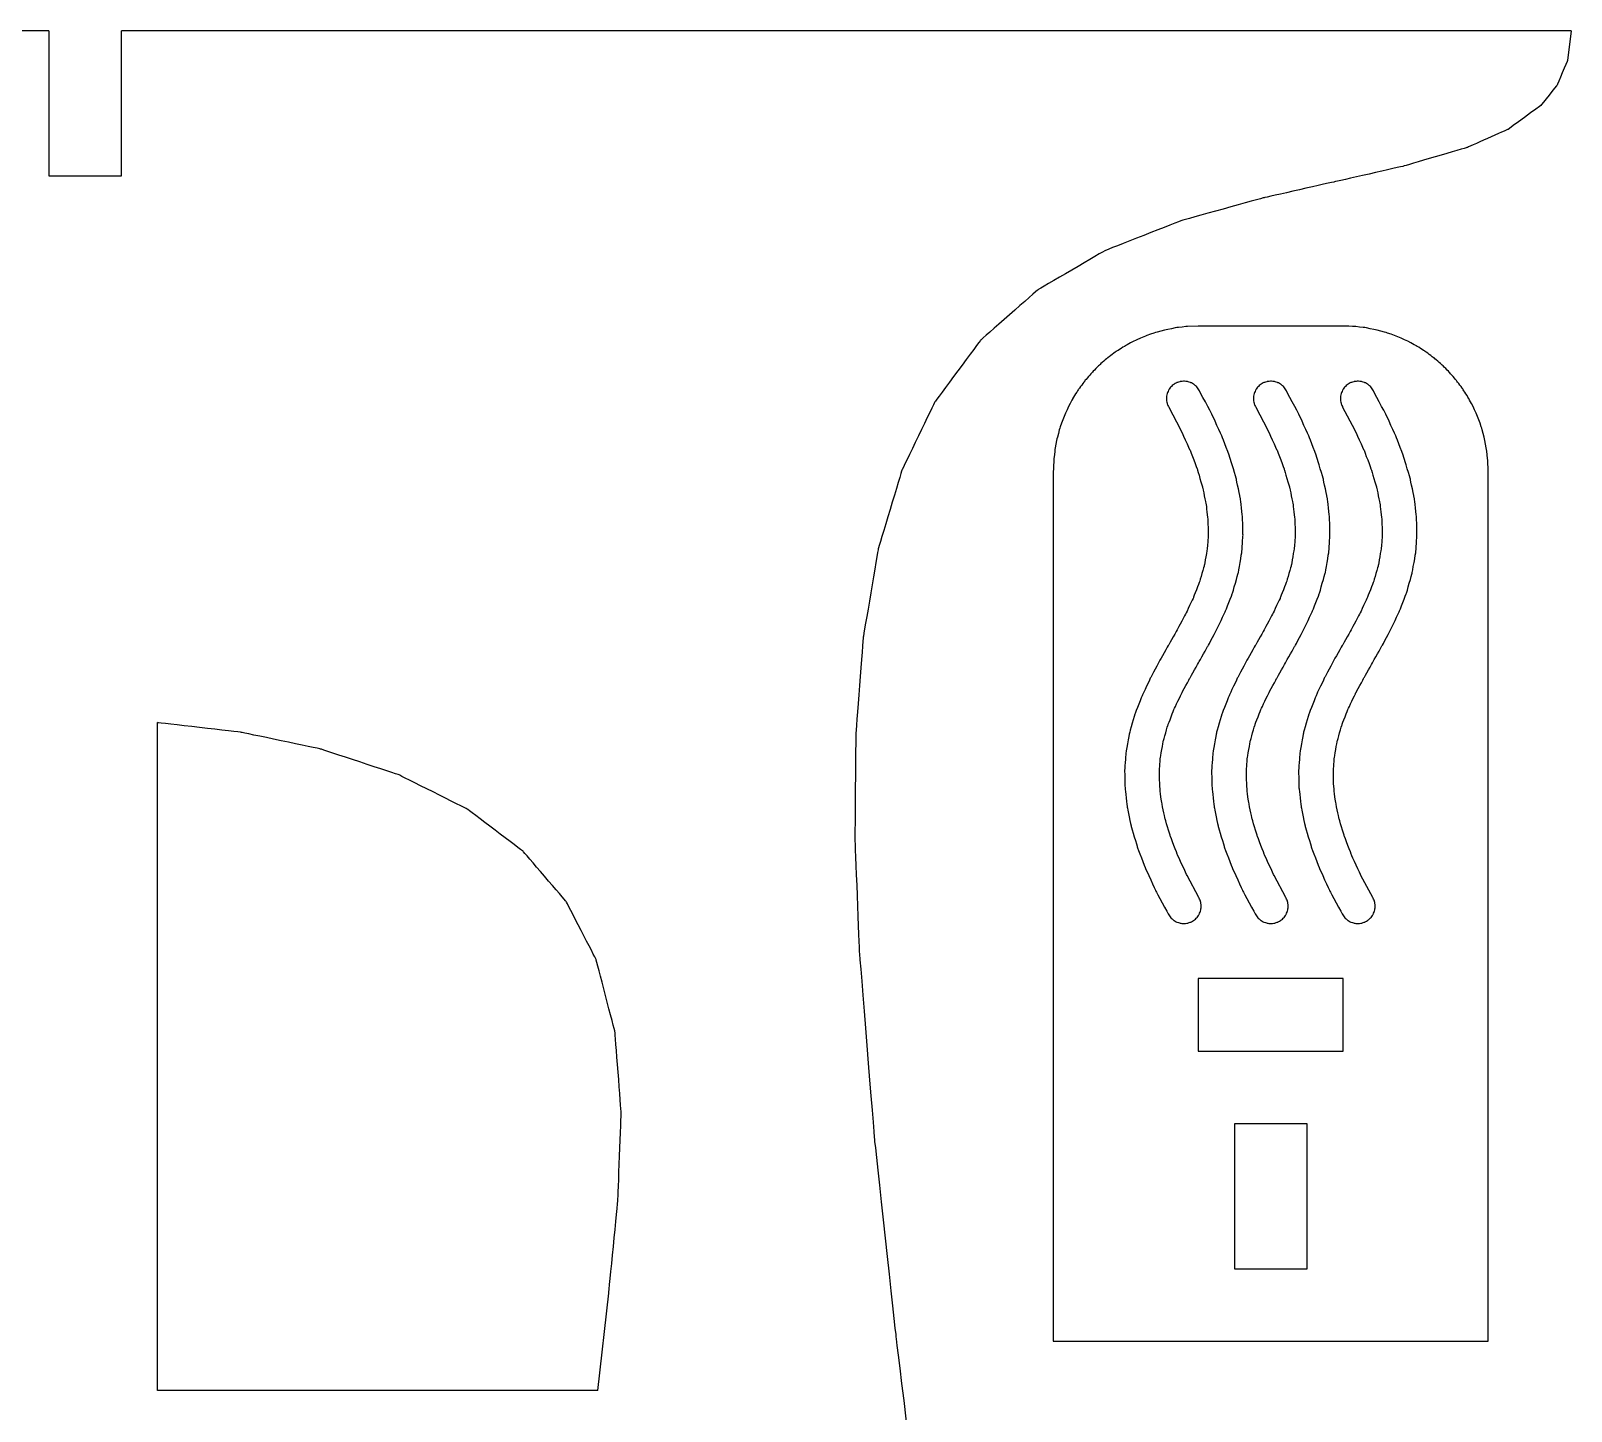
# Model space of a CAD drawing. Header units: centimetres. Extents: x -35.4 to 30.2, y -20.1 to 20.9.
# Drawn here: x -2.54 to 8.08, y 11.4 to 20.92 of the extents above; entities that cross this region are included whole.
import ezdxf

# ---------------------------------------------------------------- set-up
doc = ezdxf.new("R2010")
doc.units = ezdxf.units.CM
doc.header["$MEASUREMENT"] = 0
doc.layers.add('Capa 1', color=7, linetype='Continuous')

msp = doc.modelspace()

# ---------------------------------------------------------------- linework, layer by layer
at = {"layer": 'Capa 1', "color": 1, "lineweight": 25}
for points in [[(-2.41515, 20.91947), (-2.41515, 20.91947), (-12.41513, 20.91947), (-12.41513, 20.91947)], [(-2.41515, 20.91947), (-2.41515, 20.91947), (-2.41515, 19.91949), (-2.41515, 19.91949)], [(-1.91516, 19.91949), (-1.91516, 19.91949), (-1.91516, 20.91947), (-1.91516, 20.91947)], [(8.08485, 20.91947), (8.08485, 20.91947), (-1.91516, 20.91947), (-1.91516, 20.91947)], [(-2.41515, 19.91949), (-2.41515, 19.91949), (-1.91516, 19.91949), (-1.91516, 19.91949)], [(6.51282, 18.8838), (6.51282, 18.8838), (5.5128, 18.8838), (5.5128, 18.8838)], [(4.51282, 17.88382), (4.51282, 17.88382), (4.51282, 11.88381), (4.51282, 11.88381)], [(7.5128, 11.88381), (7.5128, 11.88381), (7.5128, 17.88382), (7.5128, 17.88382)], [(-1.66515, 11.54447), (-1.66515, 11.54447), (-1.66515, 16.149), (-1.66515, 16.149)], [(5.5128, 14.3838), (5.5128, 14.3838), (5.5128, 13.88381), (5.5128, 13.88381)], [(6.51282, 14.3838), (6.51282, 14.3838), (5.5128, 14.3838), (5.5128, 14.3838)], [(6.51282, 13.88381), (6.51282, 13.88381), (6.51282, 14.3838), (6.51282, 14.3838)], [(5.5128, 13.88381), (5.5128, 13.88381), (6.51282, 13.88381), (6.51282, 13.88381)], [(5.76281, 13.38378), (5.76281, 13.38378), (5.76281, 12.3838), (5.76281, 12.3838)], [(6.26281, 13.38378), (6.26281, 13.38378), (5.76281, 13.38378), (5.76281, 13.38378)], [(6.26281, 12.3838), (6.26281, 12.3838), (6.26281, 13.38378), (6.26281, 13.38378)], [(5.76281, 12.3838), (5.76281, 12.3838), (6.26281, 12.3838), (6.26281, 12.3838)], [(4.51282, 11.88381), (4.51282, 11.88381), (7.5128, 11.88381), (7.5128, 11.88381)], [(1.37093, 11.54447), (1.37093, 11.54447), (-1.66515, 11.54447), (-1.66515, 11.54447)]]:
    msp.add_open_spline(points, degree=3, dxfattribs=at)
for points, knots in [([(8.08485, 20.91947), (8.08485, 20.91947), (8.05935, 20.71479), (8.05935, 20.71479), (8.05935, 20.71479), (8.05935, 20.71479), (7.98763, 20.54525), (7.98763, 20.54525), (7.98763, 20.54525), (7.98763, 20.54525), (7.8764, 20.40533), (7.8764, 20.40533), (7.8764, 20.40533), (7.8764, 20.40533), (7.649, 20.23992), (7.649, 20.23992), (7.649, 20.23992), (7.649, 20.23992), (7.36544, 20.11436), (7.36544, 20.11436), (7.36544, 20.11436), (7.36544, 20.11436), (6.92817, 19.98606), (6.92817, 19.98606), (6.92817, 19.98606), (6.92817, 19.98606), (6.45319, 19.87814), (6.45319, 19.87814), (6.45319, 19.87814), (6.45319, 19.87814), (5.96727, 19.76885), (5.96727, 19.76885), (5.96727, 19.76885), (5.96727, 19.76885), (5.39923, 19.61187), (5.39923, 19.61187), (5.39923, 19.61187), (5.39923, 19.61187), (4.87302, 19.40567), (4.87302, 19.40567), (4.87302, 19.40567), (4.87302, 19.40567), (4.40725, 19.13445), (4.40725, 19.13445), (4.40725, 19.13445), (4.40725, 19.13445), (4.01302, 18.7882), (4.01302, 18.7882), (4.01302, 18.7882), (4.01302, 18.7882), (3.69549, 18.36162), (3.69549, 18.36162), (3.69549, 18.36162), (3.69549, 18.36162), (3.46848, 17.88968), (3.46848, 17.88968), (3.46848, 17.88968), (3.46848, 17.88968), (3.30553, 17.34781), (3.30553, 17.34781), (3.30553, 17.34781), (3.30553, 17.34781), (3.20167, 16.73934), (3.20167, 16.73934), (3.20167, 16.73934), (3.20167, 16.73934), (3.15027, 16.06924), (3.15027, 16.06924), (3.15027, 16.06924), (3.15027, 16.06924), (3.14388, 15.34364), (3.14388, 15.34364), (3.14388, 15.34364), (3.14388, 15.34364), (3.17458, 14.56972), (3.17458, 14.56972), (3.17458, 14.56972), (3.17458, 14.56972), (3.27879, 13.27531), (3.27879, 13.27531), (3.27879, 13.27531), (3.27879, 13.27531), (3.42709, 11.91496), (3.42709, 11.91496), (3.42709, 11.91496), (3.42709, 11.91496), (3.59685, 10.52438), (3.59685, 10.52438), (3.59685, 10.52438), (3.59685, 10.52438), (3.73119, 9.46478), (3.73119, 9.46478), (3.73119, 9.46478), (3.73119, 9.46478), (3.86553, 8.42521), (3.86553, 8.42521), (3.86553, 8.42521), (3.86553, 8.42521), (3.99937, 7.42159), (3.99937, 7.42159), (3.99937, 7.42159), (3.99937, 7.42159), (4.13501, 6.46931), (4.13501, 6.46931), (4.13501, 6.46931), (4.13501, 6.46931), (4.27729, 5.5827), (4.27729, 5.5827), (4.27729, 5.5827), (4.27729, 5.5827), (4.43015, 4.78836), (4.43015, 4.78836), (4.43015, 4.78836), (4.43015, 4.78836), (4.60371, 4.08022), (4.60371, 4.08022), (4.60371, 4.08022), (4.60371, 4.08022), (4.80614, 3.46625), (4.80614, 3.46625), (4.80614, 3.46625), (4.80614, 3.46625), (5.045, 2.95126), (5.045, 2.95126), (5.045, 2.95126), (5.045, 2.95126), (5.29879, 2.56967), (5.29879, 2.56967), (5.29879, 2.56967), (5.29879, 2.56967), (5.59005, 2.2673), (5.59005, 2.2673), (5.59005, 2.2673), (5.59005, 2.2673), (5.91813, 2.03679), (5.91813, 2.03679), (5.91813, 2.03679), (5.91813, 2.03679), (6.2786, 1.86549), (6.2786, 1.86549), (6.2786, 1.86549), (6.2786, 1.86549), (6.662, 1.73439), (6.662, 1.73439), (6.662, 1.73439), (6.662, 1.73439), (6.98793, 1.63713), (6.98793, 1.63713), (6.98793, 1.63713), (6.98793, 1.63713), (7.30606, 1.52985), (7.30606, 1.52985), (7.30606, 1.52985), (7.30606, 1.52985), (7.59933, 1.38779), (7.59933, 1.38779), (7.59933, 1.38779), (7.59933, 1.38779), (7.79007, 1.24054), (7.79007, 1.24054), (7.79007, 1.24054), (7.79007, 1.24054), (7.94353, 1.04189), (7.94353, 1.04189), (7.94353, 1.04189), (7.94353, 1.04189), (8.01881, 0.87252), (8.01881, 0.87252), (8.01881, 0.87252), (8.01881, 0.87252), (8.0675, 0.6671), (8.0675, 0.6671), (8.0675, 0.6671), (8.0675, 0.6671), (8.08485, 0.41948), (8.08485, 0.41948)], [0, 0, 0, 0, 0.02222222, 0.02222222, 0.02222222, 0.02222223, 0.04444444, 0.04444444, 0.04444444, 0.04444445, 0.06666667, 0.06666667, 0.06666667, 0.06666668, 0.08888889, 0.08888889, 0.08888889, 0.0888889, 0.11111111, 0.11111111, 0.11111111, 0.11111112, 0.13333333, 0.13333333, 0.13333333, 0.13333334, 0.15555556, 0.15555556, 0.15555556, 0.15555557, 0.17777778, 0.17777778, 0.17777778, 0.17777779, 0.2, 0.2, 0.2, 0.20000001, 0.22222222, 0.22222222, 0.22222222, 0.22222223, 0.24444444, 0.24444444, 0.24444444, 0.24444445, 0.26666667, 0.26666667, 0.26666667, 0.26666668, 0.28888889, 0.28888889, 0.28888889, 0.2888889, 0.31111111, 0.31111111, 0.31111111, 0.31111112, 0.33333333, 0.33333333, 0.33333333, 0.33333334, 0.35555556, 0.35555556, 0.35555556, 0.35555557, 0.37777778, 0.37777778, 0.37777778, 0.37777779, 0.4, 0.4, 0.4, 0.40000001, 0.42222222, 0.42222222, 0.42222222, 0.42222223, 0.44444444, 0.44444444, 0.44444444, 0.44444445, 0.46666667, 0.46666667, 0.46666667, 0.46666668, 0.48888889, 0.48888889, 0.48888889, 0.4888889, 0.51111111, 0.51111111, 0.51111111, 0.51111112, 0.53333333, 0.53333333, 0.53333333, 0.53333334, 0.55555556, 0.55555556, 0.55555556, 0.55555557, 0.57777778, 0.57777778, 0.57777778, 0.57777779, 0.6, 0.6, 0.6, 0.60000001, 0.62222222, 0.62222222, 0.62222222, 0.62222223, 0.64444444, 0.64444444, 0.64444444, 0.64444445, 0.66666667, 0.66666667, 0.66666667, 0.66666668, 0.68888889, 0.68888889, 0.68888889, 0.6888889, 0.71111111, 0.71111111, 0.71111111, 0.71111112, 0.73333333, 0.73333333, 0.73333333, 0.73333334, 0.75555556, 0.75555556, 0.75555556, 0.75555557, 0.77777778, 0.77777778, 0.77777778, 0.77777779, 0.8, 0.8, 0.8, 0.80000001, 0.82222222, 0.82222222, 0.82222222, 0.82222223, 0.84444444, 0.84444444, 0.84444444, 0.84444445, 0.86666667, 0.86666667, 0.86666667, 0.86666668, 0.88888889, 0.88888889, 0.88888889, 0.8888889, 0.91111111, 0.91111111, 0.91111111, 0.91111112, 0.93333333, 0.93333333, 0.93333333, 0.93333334, 0.95555556, 0.95555556, 0.95555556, 0.95555557, 1, 1, 1, 1]), ([(5.5128, 18.8838), (5.5128, 18.8838), (5.43808, 18.88101), (5.43808, 18.88101), (5.43808, 18.88101), (5.43808, 18.88101), (5.36375, 18.87262), (5.36375, 18.87262), (5.36375, 18.87262), (5.36375, 18.87262), (5.29027, 18.85872), (5.29027, 18.85872), (5.29027, 18.85872), (5.29027, 18.85872), (5.21806, 18.83938), (5.21806, 18.83938), (5.21806, 18.83938), (5.21806, 18.83938), (5.14746, 18.81465), (5.14746, 18.81465), (5.14746, 18.81465), (5.14746, 18.81465), (5.07892, 18.78477), (5.07892, 18.78477), (5.07892, 18.78477), (5.07892, 18.78477), (5.01281, 18.74981), (5.01281, 18.74981), (5.01281, 18.74981), (5.01281, 18.74981), (4.94949, 18.71002), (4.94949, 18.71002), (4.94949, 18.71002), (4.94949, 18.71002), (4.8893, 18.66564), (4.8893, 18.66564), (4.8893, 18.66564), (4.8893, 18.66564), (4.83265, 18.61685), (4.83265, 18.61685), (4.83265, 18.61685), (4.83265, 18.61685), (4.77976, 18.56397), (4.77976, 18.56397), (4.77976, 18.56397), (4.77976, 18.56397), (4.73098, 18.50728), (4.73098, 18.50728), (4.73098, 18.50728), (4.73098, 18.50728), (4.68656, 18.44713), (4.68656, 18.44713), (4.68656, 18.44713), (4.68656, 18.44713), (4.64677, 18.38381), (4.64677, 18.38381), (4.64677, 18.38381), (4.64677, 18.38381), (4.61184, 18.3177), (4.61184, 18.3177), (4.61184, 18.3177), (4.61184, 18.3177), (4.58193, 18.24915), (4.58193, 18.24915), (4.58193, 18.24915), (4.58193, 18.24915), (4.55723, 18.17856), (4.55723, 18.17856), (4.55723, 18.17856), (4.55723, 18.17856), (4.53786, 18.10631), (4.53786, 18.10631), (4.53786, 18.10631), (4.53786, 18.10631), (4.52397, 18.03283), (4.52397, 18.03283), (4.52397, 18.03283), (4.52397, 18.03283), (4.5156, 17.95853), (4.5156, 17.95853), (4.5156, 17.95853), (4.5156, 17.95853), (4.51282, 17.88382), (4.51282, 17.88382)], [0, 0, 0, 0, 0.04545455, 0.04545455, 0.04545455, 0.04545456, 0.09090909, 0.09090909, 0.09090909, 0.0909091, 0.13636364, 0.13636364, 0.13636364, 0.13636365, 0.18181818, 0.18181818, 0.18181818, 0.18181819, 0.22727273, 0.22727273, 0.22727273, 0.22727274, 0.27272727, 0.27272727, 0.27272727, 0.27272728, 0.31818182, 0.31818182, 0.31818182, 0.31818183, 0.36363636, 0.36363636, 0.36363636, 0.36363637, 0.40909091, 0.40909091, 0.40909091, 0.40909092, 0.45454545, 0.45454545, 0.45454545, 0.45454546, 0.5, 0.5, 0.5, 0.50000001, 0.54545455, 0.54545455, 0.54545455, 0.54545456, 0.59090909, 0.59090909, 0.59090909, 0.5909091, 0.63636364, 0.63636364, 0.63636364, 0.63636365, 0.68181818, 0.68181818, 0.68181818, 0.68181819, 0.72727273, 0.72727273, 0.72727273, 0.72727274, 0.77272727, 0.77272727, 0.77272727, 0.77272728, 0.81818182, 0.81818182, 0.81818182, 0.81818183, 0.86363636, 0.86363636, 0.86363636, 0.86363637, 0.90909091, 0.90909091, 0.90909091, 0.90909092, 1, 1, 1, 1]), ([(7.5128, 17.88382), (7.5128, 17.88382), (7.51002, 17.95853), (7.51002, 17.95853), (7.51002, 17.95853), (7.51002, 17.95853), (7.50162, 18.03283), (7.50162, 18.03283), (7.50162, 18.03283), (7.50162, 18.03283), (7.48772, 18.10631), (7.48772, 18.10631), (7.48772, 18.10631), (7.48772, 18.10631), (7.46839, 18.17856), (7.46839, 18.17856), (7.46839, 18.17856), (7.46839, 18.17856), (7.4437, 18.24915), (7.4437, 18.24915), (7.4437, 18.24915), (7.4437, 18.24915), (7.41378, 18.3177), (7.41378, 18.3177), (7.41378, 18.3177), (7.41378, 18.3177), (7.37882, 18.38381), (7.37882, 18.38381), (7.37882, 18.38381), (7.37882, 18.38381), (7.33903, 18.44713), (7.33903, 18.44713), (7.33903, 18.44713), (7.33903, 18.44713), (7.29465, 18.50728), (7.29465, 18.50728), (7.29465, 18.50728), (7.29465, 18.50728), (7.24586, 18.56397), (7.24586, 18.56397), (7.24586, 18.56397), (7.24586, 18.56397), (7.19298, 18.61685), (7.19298, 18.61685), (7.19298, 18.61685), (7.19298, 18.61685), (7.13628, 18.66564), (7.13628, 18.66564), (7.13628, 18.66564), (7.13628, 18.66564), (7.07614, 18.71002), (7.07614, 18.71002), (7.07614, 18.71002), (7.07614, 18.71002), (7.01281, 18.74981), (7.01281, 18.74981), (7.01281, 18.74981), (7.01281, 18.74981), (6.9467, 18.78477), (6.9467, 18.78477), (6.9467, 18.78477), (6.9467, 18.78477), (6.87816, 18.81465), (6.87816, 18.81465), (6.87816, 18.81465), (6.87816, 18.81465), (6.80757, 18.83938), (6.80757, 18.83938), (6.80757, 18.83938), (6.80757, 18.83938), (6.73532, 18.85872), (6.73532, 18.85872), (6.73532, 18.85872), (6.73532, 18.85872), (6.66183, 18.87262), (6.66183, 18.87262), (6.66183, 18.87262), (6.66183, 18.87262), (6.58754, 18.88101), (6.58754, 18.88101), (6.58754, 18.88101), (6.58754, 18.88101), (6.51282, 18.8838), (6.51282, 18.8838)], [0, 0, 0, 0, 0.04545455, 0.04545455, 0.04545455, 0.04545456, 0.09090909, 0.09090909, 0.09090909, 0.0909091, 0.13636364, 0.13636364, 0.13636364, 0.13636365, 0.18181818, 0.18181818, 0.18181818, 0.18181819, 0.22727273, 0.22727273, 0.22727273, 0.22727274, 0.27272727, 0.27272727, 0.27272727, 0.27272728, 0.31818182, 0.31818182, 0.31818182, 0.31818183, 0.36363636, 0.36363636, 0.36363636, 0.36363637, 0.40909091, 0.40909091, 0.40909091, 0.40909092, 0.45454545, 0.45454545, 0.45454545, 0.45454546, 0.5, 0.5, 0.5, 0.50000001, 0.54545455, 0.54545455, 0.54545455, 0.54545456, 0.59090909, 0.59090909, 0.59090909, 0.5909091, 0.63636364, 0.63636364, 0.63636364, 0.63636365, 0.68181818, 0.68181818, 0.68181818, 0.68181819, 0.72727273, 0.72727273, 0.72727273, 0.72727274, 0.77272727, 0.77272727, 0.77272727, 0.77272728, 0.81818182, 0.81818182, 0.81818182, 0.81818183, 0.86363636, 0.86363636, 0.86363636, 0.86363637, 0.90909091, 0.90909091, 0.90909091, 0.90909092, 1, 1, 1, 1]), ([(5.51714, 18.44307), (5.51714, 18.44307), (5.50254, 18.4635), (5.50254, 18.4635), (5.50254, 18.4635), (5.50254, 18.4635), (5.48401, 18.4804), (5.48401, 18.4804), (5.48401, 18.4804), (5.48401, 18.4804), (5.46235, 18.4931), (5.46235, 18.4931), (5.46235, 18.4931), (5.46235, 18.4931), (5.43854, 18.501), (5.43854, 18.501), (5.43854, 18.501), (5.43854, 18.501), (5.41364, 18.50379), (5.41364, 18.50379), (5.41364, 18.50379), (5.41364, 18.50379), (5.38866, 18.50135), (5.38866, 18.50135), (5.38866, 18.50135), (5.38866, 18.50135), (5.36474, 18.49377), (5.36474, 18.49377), (5.36474, 18.49377), (5.36474, 18.49377), (5.34294, 18.48135), (5.34294, 18.48135), (5.34294, 18.48135), (5.34294, 18.48135), (5.32417, 18.4647), (5.32417, 18.4647), (5.32417, 18.4647), (5.32417, 18.4647), (5.30928, 18.44452), (5.30928, 18.44452), (5.30928, 18.44452), (5.30928, 18.44452), (5.29895, 18.42166), (5.29895, 18.42166), (5.29895, 18.42166), (5.29895, 18.42166), (5.29355, 18.39714), (5.29355, 18.39714), (5.29355, 18.39714), (5.29355, 18.39714), (5.29337, 18.37206), (5.29337, 18.37206), (5.29337, 18.37206), (5.29337, 18.37206), (5.29842, 18.34751), (5.29842, 18.34751), (5.29842, 18.34751), (5.29842, 18.34751), (5.30847, 18.32451), (5.30847, 18.32451)], [0, 0, 0, 0, 0.0625, 0.0625, 0.0625, 0.06250001, 0.125, 0.125, 0.125, 0.12500001, 0.1875, 0.1875, 0.1875, 0.18750001, 0.25, 0.25, 0.25, 0.25000001, 0.3125, 0.3125, 0.3125, 0.31250001, 0.375, 0.375, 0.375, 0.37500001, 0.4375, 0.4375, 0.4375, 0.43750001, 0.5, 0.5, 0.5, 0.50000001, 0.5625, 0.5625, 0.5625, 0.56250001, 0.625, 0.625, 0.625, 0.62500001, 0.6875, 0.6875, 0.6875, 0.68750001, 0.75, 0.75, 0.75, 0.75000001, 0.8125, 0.8125, 0.8125, 0.81250001, 0.875, 0.875, 0.875, 0.87500001, 1, 1, 1, 1]), ([(6.11714, 18.44307), (6.11714, 18.44307), (6.10254, 18.4635), (6.10254, 18.4635), (6.10254, 18.4635), (6.10254, 18.4635), (6.08398, 18.4804), (6.08398, 18.4804), (6.08398, 18.4804), (6.08398, 18.4804), (6.06236, 18.4931), (6.06236, 18.4931), (6.06236, 18.4931), (6.06236, 18.4931), (6.03855, 18.501), (6.03855, 18.501), (6.03855, 18.501), (6.03855, 18.501), (6.01364, 18.50379), (6.01364, 18.50379), (6.01364, 18.50379), (6.01364, 18.50379), (5.98866, 18.50135), (5.98866, 18.50135), (5.98866, 18.50135), (5.98866, 18.50135), (5.96474, 18.49377), (5.96474, 18.49377), (5.96474, 18.49377), (5.96474, 18.49377), (5.94294, 18.48135), (5.94294, 18.48135), (5.94294, 18.48135), (5.94294, 18.48135), (5.92418, 18.4647), (5.92418, 18.4647), (5.92418, 18.4647), (5.92418, 18.4647), (5.90929, 18.44452), (5.90929, 18.44452), (5.90929, 18.44452), (5.90929, 18.44452), (5.89892, 18.42166), (5.89892, 18.42166), (5.89892, 18.42166), (5.89892, 18.42166), (5.89355, 18.39714), (5.89355, 18.39714), (5.89355, 18.39714), (5.89355, 18.39714), (5.89338, 18.37206), (5.89338, 18.37206), (5.89338, 18.37206), (5.89338, 18.37206), (5.89842, 18.34751), (5.89842, 18.34751), (5.89842, 18.34751), (5.89842, 18.34751), (5.90848, 18.32451), (5.90848, 18.32451)], [0, 0, 0, 0, 0.0625, 0.0625, 0.0625, 0.06250001, 0.125, 0.125, 0.125, 0.12500001, 0.1875, 0.1875, 0.1875, 0.18750001, 0.25, 0.25, 0.25, 0.25000001, 0.3125, 0.3125, 0.3125, 0.31250001, 0.375, 0.375, 0.375, 0.37500001, 0.4375, 0.4375, 0.4375, 0.43750001, 0.5, 0.5, 0.5, 0.50000001, 0.5625, 0.5625, 0.5625, 0.56250001, 0.625, 0.625, 0.625, 0.62500001, 0.6875, 0.6875, 0.6875, 0.68750001, 0.75, 0.75, 0.75, 0.75000001, 0.8125, 0.8125, 0.8125, 0.81250001, 0.875, 0.875, 0.875, 0.87500001, 1, 1, 1, 1]), ([(6.71715, 18.44307), (6.71715, 18.44307), (6.70251, 18.4635), (6.70251, 18.4635), (6.70251, 18.4635), (6.70251, 18.4635), (6.68399, 18.4804), (6.68399, 18.4804), (6.68399, 18.4804), (6.68399, 18.4804), (6.66236, 18.4931), (6.66236, 18.4931), (6.66236, 18.4931), (6.66236, 18.4931), (6.63855, 18.501), (6.63855, 18.501), (6.63855, 18.501), (6.63855, 18.501), (6.61361, 18.50379), (6.61361, 18.50379), (6.61361, 18.50379), (6.61361, 18.50379), (6.58867, 18.50135), (6.58867, 18.50135), (6.58867, 18.50135), (6.58867, 18.50135), (6.56475, 18.49377), (6.56475, 18.49377), (6.56475, 18.49377), (6.56475, 18.49377), (6.54295, 18.48135), (6.54295, 18.48135), (6.54295, 18.48135), (6.54295, 18.48135), (6.52418, 18.4647), (6.52418, 18.4647), (6.52418, 18.4647), (6.52418, 18.4647), (6.50929, 18.44452), (6.50929, 18.44452), (6.50929, 18.44452), (6.50929, 18.44452), (6.49892, 18.42166), (6.49892, 18.42166), (6.49892, 18.42166), (6.49892, 18.42166), (6.49356, 18.39714), (6.49356, 18.39714), (6.49356, 18.39714), (6.49356, 18.39714), (6.49338, 18.37206), (6.49338, 18.37206), (6.49338, 18.37206), (6.49338, 18.37206), (6.49843, 18.34751), (6.49843, 18.34751), (6.49843, 18.34751), (6.49843, 18.34751), (6.50848, 18.32451), (6.50848, 18.32451)], [0, 0, 0, 0, 0.0625, 0.0625, 0.0625, 0.06250001, 0.125, 0.125, 0.125, 0.12500001, 0.1875, 0.1875, 0.1875, 0.18750001, 0.25, 0.25, 0.25, 0.25000001, 0.3125, 0.3125, 0.3125, 0.31250001, 0.375, 0.375, 0.375, 0.37500001, 0.4375, 0.4375, 0.4375, 0.43750001, 0.5, 0.5, 0.5, 0.50000001, 0.5625, 0.5625, 0.5625, 0.56250001, 0.625, 0.625, 0.625, 0.62500001, 0.6875, 0.6875, 0.6875, 0.68750001, 0.75, 0.75, 0.75, 0.75000001, 0.8125, 0.8125, 0.8125, 0.81250001, 0.875, 0.875, 0.875, 0.87500001, 1, 1, 1, 1]), ([(5.51686, 14.94359), (5.51686, 14.94359), (5.43498, 15.09567), (5.43498, 15.09567), (5.43498, 15.09567), (5.43498, 15.09567), (5.36954, 15.23724), (5.36954, 15.23724), (5.36954, 15.23724), (5.36954, 15.23724), (5.31934, 15.36883), (5.31934, 15.36883), (5.31934, 15.36883), (5.31934, 15.36883), (5.28304, 15.4911), (5.28304, 15.4911), (5.28304, 15.4911), (5.28304, 15.4911), (5.25933, 15.60477), (5.25933, 15.60477), (5.25933, 15.60477), (5.25933, 15.60477), (5.24684, 15.71077), (5.24684, 15.71077), (5.24684, 15.71077), (5.24684, 15.71077), (5.24437, 15.81005), (5.24437, 15.81005), (5.24437, 15.81005), (5.24437, 15.81005), (5.25076, 15.90374), (5.25076, 15.90374), (5.25076, 15.90374), (5.25076, 15.90374), (5.2714, 16.02192), (5.2714, 16.02192), (5.2714, 16.02192), (5.2714, 16.02192), (5.30406, 16.13464), (5.30406, 16.13464), (5.30406, 16.13464), (5.30406, 16.13464), (5.34693, 16.24389), (5.34693, 16.24389), (5.34693, 16.24389), (5.34693, 16.24389), (5.39822, 16.35142), (5.39822, 16.35142), (5.39822, 16.35142), (5.39822, 16.35142), (5.45565, 16.45866), (5.45565, 16.45866), (5.45565, 16.45866), (5.45565, 16.45866), (5.517, 16.56704), (5.517, 16.56704), (5.517, 16.56704), (5.517, 16.56704), (5.57983, 16.67799), (5.57983, 16.67799), (5.57983, 16.67799), (5.57983, 16.67799), (5.64135, 16.79313), (5.64135, 16.79313), (5.64135, 16.79313), (5.64135, 16.79313), (5.69857, 16.91403), (5.69857, 16.91403), (5.69857, 16.91403), (5.69857, 16.91403), (5.74856, 17.04226), (5.74856, 17.04226), (5.74856, 17.04226), (5.74856, 17.04226), (5.78793, 17.17918), (5.78793, 17.17918), (5.78793, 17.17918), (5.78793, 17.17918), (5.8133, 17.32576), (5.8133, 17.32576), (5.8133, 17.32576), (5.8133, 17.32576), (5.82116, 17.44238), (5.82116, 17.44238), (5.82116, 17.44238), (5.82116, 17.44238), (5.81817, 17.56494), (5.81817, 17.56494), (5.81817, 17.56494), (5.81817, 17.56494), (5.80317, 17.6936), (5.80317, 17.6936), (5.80317, 17.6936), (5.80317, 17.6936), (5.7753, 17.82871), (5.7753, 17.82871), (5.7753, 17.82871), (5.7753, 17.82871), (5.73364, 17.9706), (5.73364, 17.9706), (5.73364, 17.9706), (5.73364, 17.9706), (5.67734, 18.11986), (5.67734, 18.11986), (5.67734, 18.11986), (5.67734, 18.11986), (5.60548, 18.27713), (5.60548, 18.27713), (5.60548, 18.27713), (5.60548, 18.27713), (5.51714, 18.44307), (5.51714, 18.44307)], [0, 0, 0, 0, 0.03448276, 0.03448276, 0.03448276, 0.03448277, 0.06896552, 0.06896552, 0.06896552, 0.06896553, 0.10344828, 0.10344828, 0.10344828, 0.10344829, 0.13793103, 0.13793103, 0.13793103, 0.13793104, 0.17241379, 0.17241379, 0.17241379, 0.1724138, 0.20689655, 0.20689655, 0.20689655, 0.20689656, 0.24137931, 0.24137931, 0.24137931, 0.24137932, 0.27586207, 0.27586207, 0.27586207, 0.27586208, 0.31034483, 0.31034483, 0.31034483, 0.31034484, 0.34482759, 0.34482759, 0.34482759, 0.3448276, 0.37931034, 0.37931034, 0.37931034, 0.37931035, 0.4137931, 0.4137931, 0.4137931, 0.41379311, 0.44827586, 0.44827586, 0.44827586, 0.44827587, 0.48275862, 0.48275862, 0.48275862, 0.48275863, 0.51724138, 0.51724138, 0.51724138, 0.51724139, 0.55172414, 0.55172414, 0.55172414, 0.55172415, 0.5862069, 0.5862069, 0.5862069, 0.58620691, 0.62068966, 0.62068966, 0.62068966, 0.62068967, 0.65517241, 0.65517241, 0.65517241, 0.65517242, 0.68965517, 0.68965517, 0.68965517, 0.68965518, 0.72413793, 0.72413793, 0.72413793, 0.72413794, 0.75862069, 0.75862069, 0.75862069, 0.7586207, 0.79310345, 0.79310345, 0.79310345, 0.79310346, 0.82758621, 0.82758621, 0.82758621, 0.82758622, 0.86206897, 0.86206897, 0.86206897, 0.86206898, 0.89655172, 0.89655172, 0.89655172, 0.89655173, 0.93103448, 0.93103448, 0.93103448, 0.93103449, 1, 1, 1, 1]), ([(6.11686, 14.94359), (6.11686, 14.94359), (6.03498, 15.09567), (6.03498, 15.09567), (6.03498, 15.09567), (6.03498, 15.09567), (5.96954, 15.23724), (5.96954, 15.23724), (5.96954, 15.23724), (5.96954, 15.23724), (5.91934, 15.36883), (5.91934, 15.36883), (5.91934, 15.36883), (5.91934, 15.36883), (5.88304, 15.4911), (5.88304, 15.4911), (5.88304, 15.4911), (5.88304, 15.4911), (5.85933, 15.60477), (5.85933, 15.60477), (5.85933, 15.60477), (5.85933, 15.60477), (5.84685, 15.71077), (5.84685, 15.71077), (5.84685, 15.71077), (5.84685, 15.71077), (5.84438, 15.81005), (5.84438, 15.81005), (5.84438, 15.81005), (5.84438, 15.81005), (5.85076, 15.90374), (5.85076, 15.90374), (5.85076, 15.90374), (5.85076, 15.90374), (5.8714, 16.02192), (5.8714, 16.02192), (5.8714, 16.02192), (5.8714, 16.02192), (5.90407, 16.13464), (5.90407, 16.13464), (5.90407, 16.13464), (5.90407, 16.13464), (5.94693, 16.24389), (5.94693, 16.24389), (5.94693, 16.24389), (5.94693, 16.24389), (5.99822, 16.35142), (5.99822, 16.35142), (5.99822, 16.35142), (5.99822, 16.35142), (6.05566, 16.45866), (6.05566, 16.45866), (6.05566, 16.45866), (6.05566, 16.45866), (6.117, 16.56704), (6.117, 16.56704), (6.117, 16.56704), (6.117, 16.56704), (6.17983, 16.67799), (6.17983, 16.67799), (6.17983, 16.67799), (6.17983, 16.67799), (6.24132, 16.79313), (6.24132, 16.79313), (6.24132, 16.79313), (6.24132, 16.79313), (6.29858, 16.91403), (6.29858, 16.91403), (6.29858, 16.91403), (6.29858, 16.91403), (6.34857, 17.04226), (6.34857, 17.04226), (6.34857, 17.04226), (6.34857, 17.04226), (6.38794, 17.17918), (6.38794, 17.17918), (6.38794, 17.17918), (6.38794, 17.17918), (6.4133, 17.32576), (6.4133, 17.32576), (6.4133, 17.32576), (6.4133, 17.32576), (6.42117, 17.44238), (6.42117, 17.44238), (6.42117, 17.44238), (6.42117, 17.44238), (6.41813, 17.56494), (6.41813, 17.56494), (6.41813, 17.56494), (6.41813, 17.56494), (6.40318, 17.6936), (6.40318, 17.6936), (6.40318, 17.6936), (6.40318, 17.6936), (6.37531, 17.82871), (6.37531, 17.82871), (6.37531, 17.82871), (6.37531, 17.82871), (6.33364, 17.9706), (6.33364, 17.9706), (6.33364, 17.9706), (6.33364, 17.9706), (6.27734, 18.11986), (6.27734, 18.11986), (6.27734, 18.11986), (6.27734, 18.11986), (6.20548, 18.27713), (6.20548, 18.27713), (6.20548, 18.27713), (6.20548, 18.27713), (6.11714, 18.44307), (6.11714, 18.44307)], [0, 0, 0, 0, 0.03448276, 0.03448276, 0.03448276, 0.03448277, 0.06896552, 0.06896552, 0.06896552, 0.06896553, 0.10344828, 0.10344828, 0.10344828, 0.10344829, 0.13793103, 0.13793103, 0.13793103, 0.13793104, 0.17241379, 0.17241379, 0.17241379, 0.1724138, 0.20689655, 0.20689655, 0.20689655, 0.20689656, 0.24137931, 0.24137931, 0.24137931, 0.24137932, 0.27586207, 0.27586207, 0.27586207, 0.27586208, 0.31034483, 0.31034483, 0.31034483, 0.31034484, 0.34482759, 0.34482759, 0.34482759, 0.3448276, 0.37931034, 0.37931034, 0.37931034, 0.37931035, 0.4137931, 0.4137931, 0.4137931, 0.41379311, 0.44827586, 0.44827586, 0.44827586, 0.44827587, 0.48275862, 0.48275862, 0.48275862, 0.48275863, 0.51724138, 0.51724138, 0.51724138, 0.51724139, 0.55172414, 0.55172414, 0.55172414, 0.55172415, 0.5862069, 0.5862069, 0.5862069, 0.58620691, 0.62068966, 0.62068966, 0.62068966, 0.62068967, 0.65517241, 0.65517241, 0.65517241, 0.65517242, 0.68965517, 0.68965517, 0.68965517, 0.68965518, 0.72413793, 0.72413793, 0.72413793, 0.72413794, 0.75862069, 0.75862069, 0.75862069, 0.7586207, 0.79310345, 0.79310345, 0.79310345, 0.79310346, 0.82758621, 0.82758621, 0.82758621, 0.82758622, 0.86206897, 0.86206897, 0.86206897, 0.86206898, 0.89655172, 0.89655172, 0.89655172, 0.89655173, 0.93103448, 0.93103448, 0.93103448, 0.93103449, 1, 1, 1, 1]), ([(6.71687, 14.94359), (6.71687, 14.94359), (6.63495, 15.09567), (6.63495, 15.09567), (6.63495, 15.09567), (6.63495, 15.09567), (6.56955, 15.23724), (6.56955, 15.23724), (6.56955, 15.23724), (6.56955, 15.23724), (6.51935, 15.36883), (6.51935, 15.36883), (6.51935, 15.36883), (6.51935, 15.36883), (6.48305, 15.4911), (6.48305, 15.4911), (6.48305, 15.4911), (6.48305, 15.4911), (6.45934, 15.60477), (6.45934, 15.60477), (6.45934, 15.60477), (6.45934, 15.60477), (6.44685, 15.71077), (6.44685, 15.71077), (6.44685, 15.71077), (6.44685, 15.71077), (6.44438, 15.81005), (6.44438, 15.81005), (6.44438, 15.81005), (6.44438, 15.81005), (6.45077, 15.90374), (6.45077, 15.90374), (6.45077, 15.90374), (6.45077, 15.90374), (6.4714, 16.02192), (6.4714, 16.02192), (6.4714, 16.02192), (6.4714, 16.02192), (6.50407, 16.13464), (6.50407, 16.13464), (6.50407, 16.13464), (6.50407, 16.13464), (6.54693, 16.24389), (6.54693, 16.24389), (6.54693, 16.24389), (6.54693, 16.24389), (6.59819, 16.35142), (6.59819, 16.35142), (6.59819, 16.35142), (6.59819, 16.35142), (6.65566, 16.45866), (6.65566, 16.45866), (6.65566, 16.45866), (6.65566, 16.45866), (6.71701, 16.56704), (6.71701, 16.56704), (6.71701, 16.56704), (6.71701, 16.56704), (6.77984, 16.67799), (6.77984, 16.67799), (6.77984, 16.67799), (6.77984, 16.67799), (6.84133, 16.79313), (6.84133, 16.79313), (6.84133, 16.79313), (6.84133, 16.79313), (6.89858, 16.91403), (6.89858, 16.91403), (6.89858, 16.91403), (6.89858, 16.91403), (6.94857, 17.04226), (6.94857, 17.04226), (6.94857, 17.04226), (6.94857, 17.04226), (6.98794, 17.17918), (6.98794, 17.17918), (6.98794, 17.17918), (6.98794, 17.17918), (7.01327, 17.32576), (7.01327, 17.32576), (7.01327, 17.32576), (7.01327, 17.32576), (7.02114, 17.44238), (7.02114, 17.44238), (7.02114, 17.44238), (7.02114, 17.44238), (7.01814, 17.56494), (7.01814, 17.56494), (7.01814, 17.56494), (7.01814, 17.56494), (7.00318, 17.6936), (7.00318, 17.6936), (7.00318, 17.6936), (7.00318, 17.6936), (6.97531, 17.82871), (6.97531, 17.82871), (6.97531, 17.82871), (6.97531, 17.82871), (6.93365, 17.9706), (6.93365, 17.9706), (6.93365, 17.9706), (6.93365, 17.9706), (6.87735, 18.11986), (6.87735, 18.11986), (6.87735, 18.11986), (6.87735, 18.11986), (6.80548, 18.27713), (6.80548, 18.27713), (6.80548, 18.27713), (6.80548, 18.27713), (6.71715, 18.44307), (6.71715, 18.44307)], [0, 0, 0, 0, 0.03448276, 0.03448276, 0.03448276, 0.03448277, 0.06896552, 0.06896552, 0.06896552, 0.06896553, 0.10344828, 0.10344828, 0.10344828, 0.10344829, 0.13793103, 0.13793103, 0.13793103, 0.13793104, 0.17241379, 0.17241379, 0.17241379, 0.1724138, 0.20689655, 0.20689655, 0.20689655, 0.20689656, 0.24137931, 0.24137931, 0.24137931, 0.24137932, 0.27586207, 0.27586207, 0.27586207, 0.27586208, 0.31034483, 0.31034483, 0.31034483, 0.31034484, 0.34482759, 0.34482759, 0.34482759, 0.3448276, 0.37931034, 0.37931034, 0.37931034, 0.37931035, 0.4137931, 0.4137931, 0.4137931, 0.41379311, 0.44827586, 0.44827586, 0.44827586, 0.44827587, 0.48275862, 0.48275862, 0.48275862, 0.48275863, 0.51724138, 0.51724138, 0.51724138, 0.51724139, 0.55172414, 0.55172414, 0.55172414, 0.55172415, 0.5862069, 0.5862069, 0.5862069, 0.58620691, 0.62068966, 0.62068966, 0.62068966, 0.62068967, 0.65517241, 0.65517241, 0.65517241, 0.65517242, 0.68965517, 0.68965517, 0.68965517, 0.68965518, 0.72413793, 0.72413793, 0.72413793, 0.72413794, 0.75862069, 0.75862069, 0.75862069, 0.7586207, 0.79310345, 0.79310345, 0.79310345, 0.79310346, 0.82758621, 0.82758621, 0.82758621, 0.82758622, 0.86206897, 0.86206897, 0.86206897, 0.86206898, 0.89655172, 0.89655172, 0.89655172, 0.89655173, 0.93103448, 0.93103448, 0.93103448, 0.93103449, 1, 1, 1, 1]), ([(5.30847, 18.32451), (5.30847, 18.32451), (5.39042, 18.17062), (5.39042, 18.17062), (5.39042, 18.17062), (5.39042, 18.17062), (5.45586, 18.0274), (5.45586, 18.0274), (5.45586, 18.0274), (5.45586, 18.0274), (5.50613, 17.89422), (5.50613, 17.89422), (5.50613, 17.89422), (5.50613, 17.89422), (5.54247, 17.77047), (5.54247, 17.77047), (5.54247, 17.77047), (5.54247, 17.77047), (5.56625, 17.65539), (5.56625, 17.65539), (5.56625, 17.65539), (5.56625, 17.65539), (5.57874, 17.54811), (5.57874, 17.54811), (5.57874, 17.54811), (5.57874, 17.54811), (5.58124, 17.44764), (5.58124, 17.44764), (5.58124, 17.44764), (5.58124, 17.44764), (5.57482, 17.35288), (5.57482, 17.35288), (5.57482, 17.35288), (5.57482, 17.35288), (5.55418, 17.2335), (5.55418, 17.2335), (5.55418, 17.2335), (5.55418, 17.2335), (5.52148, 17.11988), (5.52148, 17.11988), (5.52148, 17.11988), (5.52148, 17.11988), (5.47858, 17.00991), (5.47858, 17.00991), (5.47858, 17.00991), (5.47858, 17.00991), (5.42732, 16.90196), (5.42732, 16.90196), (5.42732, 16.90196), (5.42732, 16.90196), (5.36993, 16.79451), (5.36993, 16.79451), (5.36993, 16.79451), (5.36993, 16.79451), (5.30861, 16.6861), (5.30861, 16.6861), (5.30861, 16.6861), (5.30861, 16.6861), (5.24582, 16.57533), (5.24582, 16.57533), (5.24582, 16.57533), (5.24582, 16.57533), (5.18437, 16.46057), (5.18437, 16.46057), (5.18437, 16.46057), (5.18437, 16.46057), (5.12711, 16.3402), (5.12711, 16.3402), (5.12711, 16.3402), (5.12711, 16.3402), (5.07712, 16.21271), (5.07712, 16.21271), (5.07712, 16.21271), (5.07712, 16.21271), (5.03772, 16.07664), (5.03772, 16.07664), (5.03772, 16.07664), (5.03772, 16.07664), (5.01235, 15.93112), (5.01235, 15.93112), (5.01235, 15.93112), (5.01235, 15.93112), (5.00445, 15.81537), (5.00445, 15.81537), (5.00445, 15.81537), (5.00445, 15.81537), (5.00745, 15.69377), (5.00745, 15.69377), (5.00745, 15.69377), (5.00745, 15.69377), (5.02244, 15.56617), (5.02244, 15.56617), (5.02244, 15.56617), (5.02244, 15.56617), (5.05038, 15.43229), (5.05038, 15.43229), (5.05038, 15.43229), (5.05038, 15.43229), (5.09208, 15.29171), (5.09208, 15.29171), (5.09208, 15.29171), (5.09208, 15.29171), (5.14845, 15.14393), (5.14845, 15.14393), (5.14845, 15.14393), (5.14845, 15.14393), (5.22035, 14.98825), (5.22035, 14.98825), (5.22035, 14.98825), (5.22035, 14.98825), (5.30875, 14.824), (5.30875, 14.824)], [0, 0, 0, 0, 0.03448276, 0.03448276, 0.03448276, 0.03448277, 0.06896552, 0.06896552, 0.06896552, 0.06896553, 0.10344828, 0.10344828, 0.10344828, 0.10344829, 0.13793103, 0.13793103, 0.13793103, 0.13793104, 0.17241379, 0.17241379, 0.17241379, 0.1724138, 0.20689655, 0.20689655, 0.20689655, 0.20689656, 0.24137931, 0.24137931, 0.24137931, 0.24137932, 0.27586207, 0.27586207, 0.27586207, 0.27586208, 0.31034483, 0.31034483, 0.31034483, 0.31034484, 0.34482759, 0.34482759, 0.34482759, 0.3448276, 0.37931034, 0.37931034, 0.37931034, 0.37931035, 0.4137931, 0.4137931, 0.4137931, 0.41379311, 0.44827586, 0.44827586, 0.44827586, 0.44827587, 0.48275862, 0.48275862, 0.48275862, 0.48275863, 0.51724138, 0.51724138, 0.51724138, 0.51724139, 0.55172414, 0.55172414, 0.55172414, 0.55172415, 0.5862069, 0.5862069, 0.5862069, 0.58620691, 0.62068966, 0.62068966, 0.62068966, 0.62068967, 0.65517241, 0.65517241, 0.65517241, 0.65517242, 0.68965517, 0.68965517, 0.68965517, 0.68965518, 0.72413793, 0.72413793, 0.72413793, 0.72413794, 0.75862069, 0.75862069, 0.75862069, 0.7586207, 0.79310345, 0.79310345, 0.79310345, 0.79310346, 0.82758621, 0.82758621, 0.82758621, 0.82758622, 0.86206897, 0.86206897, 0.86206897, 0.86206898, 0.89655172, 0.89655172, 0.89655172, 0.89655173, 0.93103448, 0.93103448, 0.93103448, 0.93103449, 1, 1, 1, 1]), ([(5.90848, 18.32451), (5.90848, 18.32451), (5.99039, 18.17062), (5.99039, 18.17062), (5.99039, 18.17062), (5.99039, 18.17062), (6.05587, 18.0274), (6.05587, 18.0274), (6.05587, 18.0274), (6.05587, 18.0274), (6.10614, 17.89422), (6.10614, 17.89422), (6.10614, 17.89422), (6.10614, 17.89422), (6.14247, 17.77047), (6.14247, 17.77047), (6.14247, 17.77047), (6.14247, 17.77047), (6.16625, 17.65539), (6.16625, 17.65539), (6.16625, 17.65539), (6.16625, 17.65539), (6.17874, 17.54811), (6.17874, 17.54811), (6.17874, 17.54811), (6.17874, 17.54811), (6.18124, 17.44764), (6.18124, 17.44764), (6.18124, 17.44764), (6.18124, 17.44764), (6.17482, 17.35288), (6.17482, 17.35288), (6.17482, 17.35288), (6.17482, 17.35288), (6.15415, 17.2335), (6.15415, 17.2335), (6.15415, 17.2335), (6.15415, 17.2335), (6.12148, 17.11988), (6.12148, 17.11988), (6.12148, 17.11988), (6.12148, 17.11988), (6.07859, 17.00991), (6.07859, 17.00991), (6.07859, 17.00991), (6.07859, 17.00991), (6.02733, 16.90196), (6.02733, 16.90196), (6.02733, 16.90196), (6.02733, 16.90196), (5.9699, 16.79451), (5.9699, 16.79451), (5.9699, 16.79451), (5.9699, 16.79451), (5.90862, 16.6861), (5.90862, 16.6861), (5.90862, 16.6861), (5.90862, 16.6861), (5.84582, 16.57533), (5.84582, 16.57533), (5.84582, 16.57533), (5.84582, 16.57533), (5.78433, 16.46057), (5.78433, 16.46057), (5.78433, 16.46057), (5.78433, 16.46057), (5.72711, 16.3402), (5.72711, 16.3402), (5.72711, 16.3402), (5.72711, 16.3402), (5.67713, 16.21271), (5.67713, 16.21271), (5.67713, 16.21271), (5.67713, 16.21271), (5.63772, 16.07664), (5.63772, 16.07664), (5.63772, 16.07664), (5.63772, 16.07664), (5.61232, 15.93112), (5.61232, 15.93112), (5.61232, 15.93112), (5.61232, 15.93112), (5.60445, 15.81537), (5.60445, 15.81537), (5.60445, 15.81537), (5.60445, 15.81537), (5.60745, 15.69377), (5.60745, 15.69377), (5.60745, 15.69377), (5.60745, 15.69377), (5.62244, 15.56617), (5.62244, 15.56617), (5.62244, 15.56617), (5.62244, 15.56617), (5.65038, 15.43229), (5.65038, 15.43229), (5.65038, 15.43229), (5.65038, 15.43229), (5.69208, 15.29171), (5.69208, 15.29171), (5.69208, 15.29171), (5.69208, 15.29171), (5.74842, 15.14393), (5.74842, 15.14393), (5.74842, 15.14393), (5.74842, 15.14393), (5.82035, 14.98825), (5.82035, 14.98825), (5.82035, 14.98825), (5.82035, 14.98825), (5.90876, 14.824), (5.90876, 14.824)], [0, 0, 0, 0, 0.03448276, 0.03448276, 0.03448276, 0.03448277, 0.06896552, 0.06896552, 0.06896552, 0.06896553, 0.10344828, 0.10344828, 0.10344828, 0.10344829, 0.13793103, 0.13793103, 0.13793103, 0.13793104, 0.17241379, 0.17241379, 0.17241379, 0.1724138, 0.20689655, 0.20689655, 0.20689655, 0.20689656, 0.24137931, 0.24137931, 0.24137931, 0.24137932, 0.27586207, 0.27586207, 0.27586207, 0.27586208, 0.31034483, 0.31034483, 0.31034483, 0.31034484, 0.34482759, 0.34482759, 0.34482759, 0.3448276, 0.37931034, 0.37931034, 0.37931034, 0.37931035, 0.4137931, 0.4137931, 0.4137931, 0.41379311, 0.44827586, 0.44827586, 0.44827586, 0.44827587, 0.48275862, 0.48275862, 0.48275862, 0.48275863, 0.51724138, 0.51724138, 0.51724138, 0.51724139, 0.55172414, 0.55172414, 0.55172414, 0.55172415, 0.5862069, 0.5862069, 0.5862069, 0.58620691, 0.62068966, 0.62068966, 0.62068966, 0.62068967, 0.65517241, 0.65517241, 0.65517241, 0.65517242, 0.68965517, 0.68965517, 0.68965517, 0.68965518, 0.72413793, 0.72413793, 0.72413793, 0.72413794, 0.75862069, 0.75862069, 0.75862069, 0.7586207, 0.79310345, 0.79310345, 0.79310345, 0.79310346, 0.82758621, 0.82758621, 0.82758621, 0.82758622, 0.86206897, 0.86206897, 0.86206897, 0.86206898, 0.89655172, 0.89655172, 0.89655172, 0.89655173, 0.93103448, 0.93103448, 0.93103448, 0.93103449, 1, 1, 1, 1]), ([(6.50848, 18.32451), (6.50848, 18.32451), (6.5904, 18.17062), (6.5904, 18.17062), (6.5904, 18.17062), (6.5904, 18.17062), (6.65587, 18.0274), (6.65587, 18.0274), (6.65587, 18.0274), (6.65587, 18.0274), (6.70614, 17.89422), (6.70614, 17.89422), (6.70614, 17.89422), (6.70614, 17.89422), (6.74248, 17.77047), (6.74248, 17.77047), (6.74248, 17.77047), (6.74248, 17.77047), (6.76626, 17.65539), (6.76626, 17.65539), (6.76626, 17.65539), (6.76626, 17.65539), (6.77874, 17.54811), (6.77874, 17.54811), (6.77874, 17.54811), (6.77874, 17.54811), (6.78125, 17.44764), (6.78125, 17.44764), (6.78125, 17.44764), (6.78125, 17.44764), (6.77483, 17.35288), (6.77483, 17.35288), (6.77483, 17.35288), (6.77483, 17.35288), (6.75416, 17.2335), (6.75416, 17.2335), (6.75416, 17.2335), (6.75416, 17.2335), (6.72149, 17.11988), (6.72149, 17.11988), (6.72149, 17.11988), (6.72149, 17.11988), (6.67859, 17.00991), (6.67859, 17.00991), (6.67859, 17.00991), (6.67859, 17.00991), (6.62733, 16.90196), (6.62733, 16.90196), (6.62733, 16.90196), (6.62733, 16.90196), (6.5699, 16.79451), (6.5699, 16.79451), (6.5699, 16.79451), (6.5699, 16.79451), (6.50862, 16.6861), (6.50862, 16.6861), (6.50862, 16.6861), (6.50862, 16.6861), (6.44583, 16.57533), (6.44583, 16.57533), (6.44583, 16.57533), (6.44583, 16.57533), (6.38434, 16.46057), (6.38434, 16.46057), (6.38434, 16.46057), (6.38434, 16.46057), (6.32712, 16.3402), (6.32712, 16.3402), (6.32712, 16.3402), (6.32712, 16.3402), (6.27709, 16.21271), (6.27709, 16.21271), (6.27709, 16.21271), (6.27709, 16.21271), (6.23772, 16.07664), (6.23772, 16.07664), (6.23772, 16.07664), (6.23772, 16.07664), (6.21232, 15.93112), (6.21232, 15.93112), (6.21232, 15.93112), (6.21232, 15.93112), (6.20446, 15.81537), (6.20446, 15.81537), (6.20446, 15.81537), (6.20446, 15.81537), (6.20746, 15.69377), (6.20746, 15.69377), (6.20746, 15.69377), (6.20746, 15.69377), (6.22245, 15.56617), (6.22245, 15.56617), (6.22245, 15.56617), (6.22245, 15.56617), (6.25035, 15.43229), (6.25035, 15.43229), (6.25035, 15.43229), (6.25035, 15.43229), (6.29209, 15.29171), (6.29209, 15.29171), (6.29209, 15.29171), (6.29209, 15.29171), (6.34843, 15.14393), (6.34843, 15.14393), (6.34843, 15.14393), (6.34843, 15.14393), (6.42036, 14.98825), (6.42036, 14.98825), (6.42036, 14.98825), (6.42036, 14.98825), (6.50876, 14.824), (6.50876, 14.824)], [0, 0, 0, 0, 0.03448276, 0.03448276, 0.03448276, 0.03448277, 0.06896552, 0.06896552, 0.06896552, 0.06896553, 0.10344828, 0.10344828, 0.10344828, 0.10344829, 0.13793103, 0.13793103, 0.13793103, 0.13793104, 0.17241379, 0.17241379, 0.17241379, 0.1724138, 0.20689655, 0.20689655, 0.20689655, 0.20689656, 0.24137931, 0.24137931, 0.24137931, 0.24137932, 0.27586207, 0.27586207, 0.27586207, 0.27586208, 0.31034483, 0.31034483, 0.31034483, 0.31034484, 0.34482759, 0.34482759, 0.34482759, 0.3448276, 0.37931034, 0.37931034, 0.37931034, 0.37931035, 0.4137931, 0.4137931, 0.4137931, 0.41379311, 0.44827586, 0.44827586, 0.44827586, 0.44827587, 0.48275862, 0.48275862, 0.48275862, 0.48275863, 0.51724138, 0.51724138, 0.51724138, 0.51724139, 0.55172414, 0.55172414, 0.55172414, 0.55172415, 0.5862069, 0.5862069, 0.5862069, 0.58620691, 0.62068966, 0.62068966, 0.62068966, 0.62068967, 0.65517241, 0.65517241, 0.65517241, 0.65517242, 0.68965517, 0.68965517, 0.68965517, 0.68965518, 0.72413793, 0.72413793, 0.72413793, 0.72413794, 0.75862069, 0.75862069, 0.75862069, 0.7586207, 0.79310345, 0.79310345, 0.79310345, 0.79310346, 0.82758621, 0.82758621, 0.82758621, 0.82758622, 0.86206897, 0.86206897, 0.86206897, 0.86206898, 0.89655172, 0.89655172, 0.89655172, 0.89655173, 0.93103448, 0.93103448, 0.93103448, 0.93103449, 1, 1, 1, 1]), ([(1.37093, 11.54447), (1.37093, 11.54447), (1.4466, 12.21524), (1.4466, 12.21524), (1.4466, 12.21524), (1.4466, 12.21524), (1.50939, 12.85832), (1.50939, 12.85832), (1.50939, 12.85832), (1.50939, 12.85832), (1.53229, 13.46231), (1.53229, 13.46231), (1.53229, 13.46231), (1.53229, 13.46231), (1.48929, 14.01769), (1.48929, 14.01769), (1.48929, 14.01769), (1.48929, 14.01769), (1.35865, 14.51687), (1.35865, 14.51687), (1.35865, 14.51687), (1.35865, 14.51687), (1.15182, 14.91639), (1.15182, 14.91639), (1.15182, 14.91639), (1.15182, 14.91639), (0.85506, 15.2625), (0.85506, 15.2625), (0.85506, 15.2625), (0.85506, 15.2625), (0.46891, 15.55355), (0.46891, 15.55355), (0.46891, 15.55355), (0.46891, 15.55355), (-0.00039, 15.7886), (-0.00039, 15.7886), (-0.00039, 15.7886), (-0.00039, 15.7886), (-0.54127, 15.96728), (-0.54127, 15.96728), (-0.54127, 15.96728), (-0.54127, 15.96728), (-1.0874, 16.08179), (-1.0874, 16.08179), (-1.0874, 16.08179), (-1.0874, 16.08179), (-1.66515, 16.149), (-1.66515, 16.149)], [0, 0, 0, 0, 0.07692308, 0.07692308, 0.07692308, 0.07692309, 0.15384615, 0.15384615, 0.15384615, 0.15384616, 0.23076923, 0.23076923, 0.23076923, 0.23076924, 0.30769231, 0.30769231, 0.30769231, 0.30769232, 0.38461538, 0.38461538, 0.38461538, 0.38461539, 0.46153846, 0.46153846, 0.46153846, 0.46153847, 0.53846154, 0.53846154, 0.53846154, 0.53846155, 0.61538462, 0.61538462, 0.61538462, 0.61538463, 0.69230769, 0.69230769, 0.69230769, 0.6923077, 0.76923077, 0.76923077, 0.76923077, 0.76923078, 0.84615385, 0.84615385, 0.84615385, 0.84615386, 1, 1, 1, 1]), ([(5.30875, 14.824), (5.30875, 14.824), (5.32347, 14.80368), (5.32347, 14.80368), (5.32347, 14.80368), (5.32347, 14.80368), (5.34206, 14.78685), (5.34206, 14.78685), (5.34206, 14.78685), (5.34206, 14.78685), (5.36379, 14.77429), (5.36379, 14.77429), (5.36379, 14.77429), (5.36379, 14.77429), (5.3876, 14.76646), (5.3876, 14.76646), (5.3876, 14.76646), (5.3876, 14.76646), (5.41254, 14.76381), (5.41254, 14.76381), (5.41254, 14.76381), (5.41254, 14.76381), (5.43752, 14.76635), (5.43752, 14.76635), (5.43752, 14.76635), (5.43752, 14.76635), (5.46137, 14.77408), (5.46137, 14.77408), (5.46137, 14.77408), (5.46137, 14.77408), (5.48313, 14.78657), (5.48313, 14.78657), (5.48313, 14.78657), (5.48313, 14.78657), (5.50183, 14.80332), (5.50183, 14.80332), (5.50183, 14.80332), (5.50183, 14.80332), (5.51661, 14.82357), (5.51661, 14.82357), (5.51661, 14.82357), (5.51661, 14.82357), (5.52684, 14.84647), (5.52684, 14.84647), (5.52684, 14.84647), (5.52684, 14.84647), (5.53213, 14.87102), (5.53213, 14.87102), (5.53213, 14.87102), (5.53213, 14.87102), (5.53217, 14.89611), (5.53217, 14.89611), (5.53217, 14.89611), (5.53217, 14.89611), (5.52702, 14.92066), (5.52702, 14.92066), (5.52702, 14.92066), (5.52702, 14.92066), (5.51686, 14.94359), (5.51686, 14.94359)], [0, 0, 0, 0, 0.0625, 0.0625, 0.0625, 0.06250001, 0.125, 0.125, 0.125, 0.12500001, 0.1875, 0.1875, 0.1875, 0.18750001, 0.25, 0.25, 0.25, 0.25000001, 0.3125, 0.3125, 0.3125, 0.31250001, 0.375, 0.375, 0.375, 0.37500001, 0.4375, 0.4375, 0.4375, 0.43750001, 0.5, 0.5, 0.5, 0.50000001, 0.5625, 0.5625, 0.5625, 0.56250001, 0.625, 0.625, 0.625, 0.62500001, 0.6875, 0.6875, 0.6875, 0.68750001, 0.75, 0.75, 0.75, 0.75000001, 0.8125, 0.8125, 0.8125, 0.81250001, 0.875, 0.875, 0.875, 0.87500001, 1, 1, 1, 1]), ([(5.90876, 14.824), (5.90876, 14.824), (5.92347, 14.80368), (5.92347, 14.80368), (5.92347, 14.80368), (5.92347, 14.80368), (5.94206, 14.78685), (5.94206, 14.78685), (5.94206, 14.78685), (5.94206, 14.78685), (5.96376, 14.77429), (5.96376, 14.77429), (5.96376, 14.77429), (5.96376, 14.77429), (5.9876, 14.76646), (5.9876, 14.76646), (5.9876, 14.76646), (5.9876, 14.76646), (6.01255, 14.76381), (6.01255, 14.76381), (6.01255, 14.76381), (6.01255, 14.76381), (6.03752, 14.76635), (6.03752, 14.76635), (6.03752, 14.76635), (6.03752, 14.76635), (6.06137, 14.77408), (6.06137, 14.77408), (6.06137, 14.77408), (6.06137, 14.77408), (6.08314, 14.78657), (6.08314, 14.78657), (6.08314, 14.78657), (6.08314, 14.78657), (6.1018, 14.80332), (6.1018, 14.80332), (6.1018, 14.80332), (6.1018, 14.80332), (6.11662, 14.82357), (6.11662, 14.82357), (6.11662, 14.82357), (6.11662, 14.82357), (6.12685, 14.84647), (6.12685, 14.84647), (6.12685, 14.84647), (6.12685, 14.84647), (6.13214, 14.87102), (6.13214, 14.87102), (6.13214, 14.87102), (6.13214, 14.87102), (6.13217, 14.89611), (6.13217, 14.89611), (6.13217, 14.89611), (6.13217, 14.89611), (6.12702, 14.92066), (6.12702, 14.92066), (6.12702, 14.92066), (6.12702, 14.92066), (6.11686, 14.94359), (6.11686, 14.94359)], [0, 0, 0, 0, 0.0625, 0.0625, 0.0625, 0.06250001, 0.125, 0.125, 0.125, 0.12500001, 0.1875, 0.1875, 0.1875, 0.18750001, 0.25, 0.25, 0.25, 0.25000001, 0.3125, 0.3125, 0.3125, 0.31250001, 0.375, 0.375, 0.375, 0.37500001, 0.4375, 0.4375, 0.4375, 0.43750001, 0.5, 0.5, 0.5, 0.50000001, 0.5625, 0.5625, 0.5625, 0.56250001, 0.625, 0.625, 0.625, 0.62500001, 0.6875, 0.6875, 0.6875, 0.68750001, 0.75, 0.75, 0.75, 0.75000001, 0.8125, 0.8125, 0.8125, 0.81250001, 0.875, 0.875, 0.875, 0.87500001, 1, 1, 1, 1]), ([(6.50876, 14.824), (6.50876, 14.824), (6.52347, 14.80368), (6.52347, 14.80368), (6.52347, 14.80368), (6.52347, 14.80368), (6.54207, 14.78685), (6.54207, 14.78685), (6.54207, 14.78685), (6.54207, 14.78685), (6.56376, 14.77429), (6.56376, 14.77429), (6.56376, 14.77429), (6.56376, 14.77429), (6.58761, 14.76646), (6.58761, 14.76646), (6.58761, 14.76646), (6.58761, 14.76646), (6.61255, 14.76381), (6.61255, 14.76381), (6.61255, 14.76381), (6.61255, 14.76381), (6.63749, 14.76635), (6.63749, 14.76635), (6.63749, 14.76635), (6.63749, 14.76635), (6.66138, 14.77408), (6.66138, 14.77408), (6.66138, 14.77408), (6.66138, 14.77408), (6.68314, 14.78657), (6.68314, 14.78657), (6.68314, 14.78657), (6.68314, 14.78657), (6.7018, 14.80332), (6.7018, 14.80332), (6.7018, 14.80332), (6.7018, 14.80332), (6.71662, 14.82357), (6.71662, 14.82357), (6.71662, 14.82357), (6.71662, 14.82357), (6.72685, 14.84647), (6.72685, 14.84647), (6.72685, 14.84647), (6.72685, 14.84647), (6.73211, 14.87102), (6.73211, 14.87102), (6.73211, 14.87102), (6.73211, 14.87102), (6.73218, 14.89611), (6.73218, 14.89611), (6.73218, 14.89611), (6.73218, 14.89611), (6.72699, 14.92066), (6.72699, 14.92066), (6.72699, 14.92066), (6.72699, 14.92066), (6.71687, 14.94359), (6.71687, 14.94359)], [0, 0, 0, 0, 0.0625, 0.0625, 0.0625, 0.06250001, 0.125, 0.125, 0.125, 0.12500001, 0.1875, 0.1875, 0.1875, 0.18750001, 0.25, 0.25, 0.25, 0.25000001, 0.3125, 0.3125, 0.3125, 0.31250001, 0.375, 0.375, 0.375, 0.37500001, 0.4375, 0.4375, 0.4375, 0.43750001, 0.5, 0.5, 0.5, 0.50000001, 0.5625, 0.5625, 0.5625, 0.56250001, 0.625, 0.625, 0.625, 0.62500001, 0.6875, 0.6875, 0.6875, 0.68750001, 0.75, 0.75, 0.75, 0.75000001, 0.8125, 0.8125, 0.8125, 0.81250001, 0.875, 0.875, 0.875, 0.87500001, 1, 1, 1, 1])]:
    msp.add_open_spline(points, degree=3, knots=knots, dxfattribs=at)

doc.saveas('drawing.dxf')
